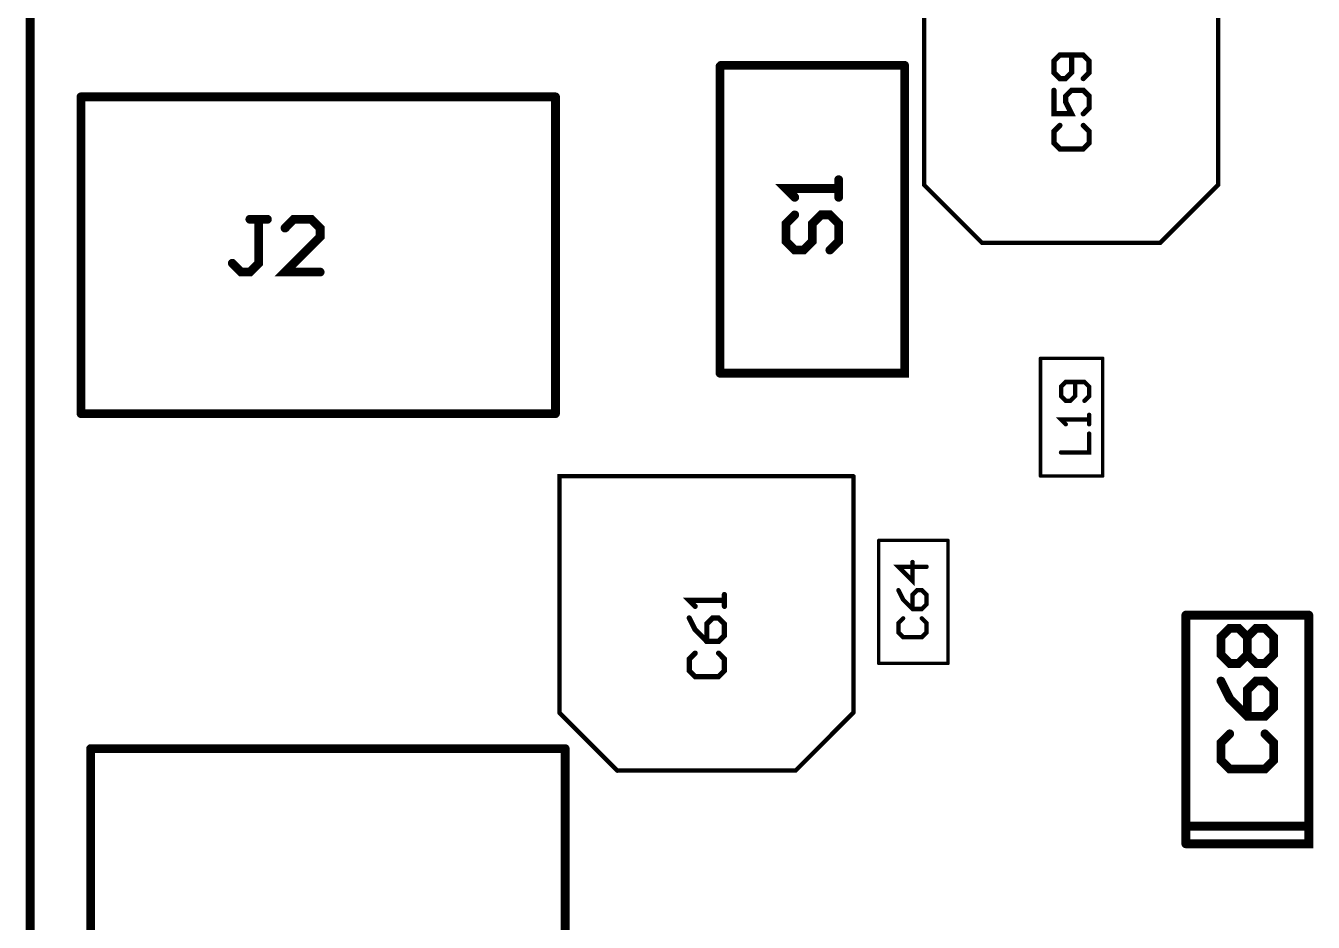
# Model space of a CAD drawing. Extents: x -4.2 to 14.8, y -3.5 to 8.8.
# Drawn here: x -0.24 to 1.225, y 1.361 to 2.38 of the extents above; entities that cross this region are included whole.
import ezdxf

# ---------------------------------------------------------------- set-up
doc = ezdxf.new("R2010")
doc.units = 0
doc.layers.add('2D_LINE_00', color=1, linetype='CONTINUOUS')

# ---------------------------------------------------------------- blocks, each defined once
blk = doc.blocks.new('SMOOTH_0$01')
at = {"const_width": 0.005}
blk.add_lwpolyline([(-0.0025, 0, 1), (0.0025, 0, 1)], format="xyb", close=True, dxfattribs=at)
blk = doc.blocks.new('DRAWING_2963')
at = {"layer": '2D_LINE_00', "const_width": 0.01}
blk.add_lwpolyline([(0, 0), (0.54, 0)], dxfattribs=at)
at = {"layer": '2D_LINE_00'}
for p in [(0, 0), (0.54, 0)]:
    blk.add_blockref('SMOOTH_0$01', p, dxfattribs=at)
blk = doc.blocks.new('DRAWING_2964')
at = {"layer": '2D_LINE_00', "const_width": 0.01}
blk.add_lwpolyline([(0, 0), (0, 0.64)], dxfattribs=at)
at = {"layer": '2D_LINE_00'}
for p in [(0, 0.64), (0, 0)]:
    blk.add_blockref('SMOOTH_0$01', p, dxfattribs=at)
blk = doc.blocks.new('DRAWING_2965')
at = {"layer": '2D_LINE_00', "const_width": 0.01}
blk.add_lwpolyline([(0, 0), (0.54, 0), (0.54, 0.64)], dxfattribs=at)
at = {"layer": '2D_LINE_00'}
for p in [(0.54, 0.64), (0, 0), (0.54, 0)]:
    blk.add_blockref('SMOOTH_0$01', p, dxfattribs=at)
blk = doc.blocks.new('DRAWING_2974')
at = {"layer": '2D_LINE_00', "const_width": 0.01}
blk.add_lwpolyline([(0, 0), (0.209, 0)], dxfattribs=at)
at = {"layer": '2D_LINE_00'}
for p in [(0, 0), (0.209, 0)]:
    blk.add_blockref('SMOOTH_0$01', p, dxfattribs=at)
blk = doc.blocks.new('DRAWING_2975')
at = {"layer": '2D_LINE_00', "const_width": 0.01}
blk.add_lwpolyline([(0, 0), (0.001, 0.001)], dxfattribs=at)
at = {"layer": '2D_LINE_00'}
for p in [(0, 0), (0.001, 0.001)]:
    blk.add_blockref('SMOOTH_0$01', p, dxfattribs=at)
blk = doc.blocks.new('DRAWING_2976')
at = {"layer": '2D_LINE_00', "const_width": 0.01}
blk.add_lwpolyline([(0, 0), (0, 0.349)], dxfattribs=at)
at = {"layer": '2D_LINE_00'}
for p in [(0, 0.349), (0, 0)]:
    blk.add_blockref('SMOOTH_0$01', p, dxfattribs=at)
blk = doc.blocks.new('DRAWING_2977')
at = {"layer": '2D_LINE_00', "const_width": 0.01}
blk.add_lwpolyline([(0, 0), (0.21, 0), (0.21, 0.35)], dxfattribs=at)
at = {"layer": '2D_LINE_00'}
for p in [(0.21, 0.35), (0, 0), (0.21, 0)]:
    blk.add_blockref('SMOOTH_0$01', p, dxfattribs=at)
blk = doc.blocks.new('DRAWING_3010')
at = {"layer": '2D_LINE_00', "const_width": 0.01}
blk.add_lwpolyline([(0, 0), (0.54, 0)], dxfattribs=at)
at = {"layer": '2D_LINE_00'}
for p in [(0, 0), (0.54, 0)]:
    blk.add_blockref('SMOOTH_0$01', p, dxfattribs=at)
blk = doc.blocks.new('DRAWING_3011')
at = {"layer": '2D_LINE_00', "const_width": 0.01}
blk.add_lwpolyline([(0, 0), (0, 0.36)], dxfattribs=at)
at = {"layer": '2D_LINE_00'}
for p in [(0, 0.36), (0, 0)]:
    blk.add_blockref('SMOOTH_0$01', p, dxfattribs=at)
blk = doc.blocks.new('DRAWING_3012')
at = {"layer": '2D_LINE_00', "const_width": 0.01}
blk.add_lwpolyline([(0, 0), (0.54, 0)], dxfattribs=at)
at = {"layer": '2D_LINE_00'}
for p in [(0, 0), (0.54, 0)]:
    blk.add_blockref('SMOOTH_0$01', p, dxfattribs=at)
blk = doc.blocks.new('DRAWING_3013')
at = {"layer": '2D_LINE_00', "const_width": 0.01}
blk.add_lwpolyline([(0, 0), (0, 0.36)], dxfattribs=at)
at = {"layer": '2D_LINE_00'}
for p in [(0, 0.36), (0, 0)]:
    blk.add_blockref('SMOOTH_0$01', p, dxfattribs=at)
blk = doc.blocks.new('DRAWING_3063')
at = {"layer": '2D_LINE_00', "const_width": 0.01}
blk.add_lwpolyline([(0, 0), (0, 0.26)], dxfattribs=at)
at = {"layer": '2D_LINE_00'}
for p in [(0, 0.26), (0, 0)]:
    blk.add_blockref('SMOOTH_0$01', p, dxfattribs=at)
blk = doc.blocks.new('DRAWING_3064')
at = {"layer": '2D_LINE_00', "const_width": 0.01}
blk.add_lwpolyline([(0, 0), (0.14, 0), (0.14, 0.26)], dxfattribs=at)
at = {"layer": '2D_LINE_00'}
for p in [(0.14, 0.26), (0, 0), (0.14, 0)]:
    blk.add_blockref('SMOOTH_0$01', p, dxfattribs=at)
blk = doc.blocks.new('DRAWING_3065')
at = {"layer": '2D_LINE_00', "const_width": 0.01}
blk.add_lwpolyline([(0, 0), (0.14, 0)], dxfattribs=at)
at = {"layer": '2D_LINE_00'}
for p in [(0, 0), (0.14, 0)]:
    blk.add_blockref('SMOOTH_0$01', p, dxfattribs=at)
blk = doc.blocks.new('DRAWING_3066')
at = {"layer": '2D_LINE_00', "const_width": 0.01}
blk.add_lwpolyline([(0, 0), (0.14, 0)], dxfattribs=at)
at = {"layer": '2D_LINE_00'}
for p in [(0, 0), (0.14, 0)]:
    blk.add_blockref('SMOOTH_0$01', p, dxfattribs=at)
blk = doc.blocks.new('DRAWING_3221')
at = {"layer": '2D_LINE_00', "const_width": 0.01}
blk.add_lwpolyline([(0, 0), (0, 7.4)], dxfattribs=at)
blk = doc.blocks.new('DRAWING_3247')
at = {"layer": '2D_LINE_00', "const_width": 0.01}
blk.add_lwpolyline([(0, 0), (-0.01, -0.01), (-0.01, -0.02999), (0, -0.03999), (0.00999, -0.03999), (0.01999, -0.02999), (0.01999, -0.01), (0.02999, 0), (0.03998, 0), (0.04998, -0.01), (0.04998, -0.02999), (0.03998, -0.03999)], dxfattribs=at)
at = {"layer": '2D_LINE_00'}
for p in [(0, 0), (0.02999, 0), (0.03998, 0), (-0.01, -0.01), (0.01999, -0.01), (0.04998, -0.01), (-0.01, -0.02999), (0.01999, -0.02999), (0.04998, -0.02999), (0, -0.03999), (0.00999, -0.03999), (0.03998, -0.03999)]:
    blk.add_blockref('SMOOTH_0$01', p, dxfattribs=at)
blk = doc.blocks.new('DRAWING_3248')
at = {"layer": '2D_LINE_00', "const_width": 0.01}
blk.add_lwpolyline([(0, 0), (0, 0.01999), (0, 0.01), (-0.05998, 0.01), (-0.04998, 0)], dxfattribs=at)
at = {"layer": '2D_LINE_00'}
for p in [(-0.05998, 0.01), (0, 0.01999), (0, 0.01), (-0.04998, 0), (0, 0)]:
    blk.add_blockref('SMOOTH_0$01', p, dxfattribs=at)
blk = doc.blocks.new('DRAWING_3282')
at = {"layer": '2D_LINE_00', "const_width": 0.01}
blk.add_lwpolyline([(0, 0), (-0.02, 0), (-0.01, 0), (-0.01, -0.04998), (-0.02, -0.05998), (-0.02999, -0.05998), (-0.03999, -0.04998)], dxfattribs=at)
at = {"layer": '2D_LINE_00'}
for p in [(-0.02, 0), (-0.01, 0), (0, 0), (-0.03999, -0.04998), (-0.02999, -0.05998), (-0.02, -0.05998), (-0.01, -0.04998)]:
    blk.add_blockref('SMOOTH_0$01', p, dxfattribs=at)
blk = doc.blocks.new('DRAWING_3283')
at = {"layer": '2D_LINE_00', "const_width": 0.01}
blk.add_lwpolyline([(0, 0), (-0.03999, 0), (0, 0.03999), (0, 0.04998), (-0.01, 0.05998), (-0.02999, 0.05998), (-0.03999, 0.04998)], dxfattribs=at)
at = {"layer": '2D_LINE_00'}
for p in [(-0.02999, 0.05998), (-0.01, 0.05998), (-0.03999, 0.04998), (0, 0.04998), (0, 0.03999), (-0.03999, 0), (0, 0)]:
    blk.add_blockref('SMOOTH_0$01', p, dxfattribs=at)
blk = doc.blocks.new('DRAWING_3328')
at = {"layer": '2D_LINE_00', "const_width": 0.01}
blk.add_lwpolyline([(0, 0), (-0.01, -0.01), (-0.01, -0.02999), (0, -0.03999), (0.03998, -0.03999), (0.04998, -0.02999), (0.04998, -0.01), (0.03998, 0)], dxfattribs=at)
at = {"layer": '2D_LINE_00'}
for p in [(0, 0), (0.03998, 0), (-0.01, -0.01), (0.04998, -0.01), (-0.01, -0.02999), (0.04998, -0.02999), (0, -0.03999), (0.03998, -0.03999)]:
    blk.add_blockref('SMOOTH_0$01', p, dxfattribs=at)
blk = doc.blocks.new('DRAWING_3329')
at = {"layer": '2D_LINE_00', "const_width": 0.01}
blk.add_lwpolyline([(0, 0), (0.01, -0.02), (0.02999, -0.03999), (0.04998, -0.03999), (0.05998, -0.02999), (0.05998, -0.01), (0.04998, 0), (0.03999, 0), (0.02999, -0.01), (0.02999, -0.03999)], dxfattribs=at)
at = {"layer": '2D_LINE_00'}
for p in [(0, 0), (0.03999, 0), (0.04998, 0), (0.02999, -0.01), (0.05998, -0.01), (0.01, -0.02), (0.05998, -0.02999), (0.02999, -0.03999), (0.02999, -0.03999), (0.04998, -0.03999)]:
    blk.add_blockref('SMOOTH_0$01', p, dxfattribs=at)
blk = doc.blocks.new('DRAWING_3330')
at = {"layer": '2D_LINE_00', "const_width": 0.01}
blk.add_lwpolyline([(0, 0), (-0.01, 0.01), (-0.01, 0.02999), (0, 0.03999), (0.00999, 0.03999), (0.01999, 0.02999), (0.02999, 0.03999), (0.03998, 0.03999), (0.04998, 0.02999), (0.04998, 0.01), (0.03998, 0), (0.02999, 0), (0.01999, 0.01), (0.00999, 0), (0, 0)], dxfattribs=at)
at = {"layer": '2D_LINE_00'}
for p in [(0, 0.03999), (0.00999, 0.03999), (0.02999, 0.03999), (0.03998, 0.03999), (-0.01, 0.02999), (0.01999, 0.02999), (0.04998, 0.02999), (-0.01, 0.01), (0.01999, 0.01), (0.04998, 0.01), (0, 0), (0, 0), (0.00999, 0), (0.02999, 0), (0.03998, 0)]:
    blk.add_blockref('SMOOTH_0$01', p, dxfattribs=at)
blk = doc.blocks.new('DRAWING_3331')
at = {"layer": '2D_LINE_00', "const_width": 0.01}
blk.add_lwpolyline([(0, 0), (0, 0.01999)], dxfattribs=at)
at = {"layer": '2D_LINE_00'}
for p in [(0, 0.01999), (0, 0)]:
    blk.add_blockref('SMOOTH_0$01', p, dxfattribs=at)
blk = doc.blocks.new('SMOOTH_0$00394')
at = {"const_width": 0.00197}
blk.add_lwpolyline([(-0.001, 0, 1), (0.001, 0, 1)], format="xyb", close=True, dxfattribs=at)
blk = doc.blocks.new('DRAWING_3705')
at = {"layer": '2D_LINE_00', "const_width": 0.00394}
blk.add_lwpolyline([(0, 0), (0.07086, 0)], dxfattribs=at)
at = {"layer": '2D_LINE_00'}
for p in [(0, 0), (0.07086, 0)]:
    blk.add_blockref('SMOOTH_0$00394', p, dxfattribs=at)
blk = doc.blocks.new('DRAWING_3706')
at = {"layer": '2D_LINE_00', "const_width": 0.00394}
blk.add_lwpolyline([(0, 0), (0.07086, 0)], dxfattribs=at)
at = {"layer": '2D_LINE_00'}
for p in [(0, 0), (0.07086, 0)]:
    blk.add_blockref('SMOOTH_0$00394', p, dxfattribs=at)
blk = doc.blocks.new('DRAWING_3707')
at = {"layer": '2D_LINE_00', "const_width": 0.00394}
blk.add_lwpolyline([(0, 0), (0, 0.13386)], dxfattribs=at)
at = {"layer": '2D_LINE_00'}
for p in [(0, 0.13386), (0, 0)]:
    blk.add_blockref('SMOOTH_0$00394', p, dxfattribs=at)
blk = doc.blocks.new('DRAWING_3708')
at = {"layer": '2D_LINE_00', "const_width": 0.00394}
blk.add_lwpolyline([(0, 0), (0, 0.13386)], dxfattribs=at)
at = {"layer": '2D_LINE_00'}
for p in [(0, 0.13386), (0, 0)]:
    blk.add_blockref('SMOOTH_0$00394', p, dxfattribs=at)
blk = doc.blocks.new('DRAWING_3784')
at = {"layer": '2D_LINE_00', "const_width": 0.00394}
blk.add_lwpolyline([(0, 0), (0.07874, 0)], dxfattribs=at)
at = {"layer": '2D_LINE_00'}
for p in [(0, 0), (0.07874, 0)]:
    blk.add_blockref('SMOOTH_0$00394', p, dxfattribs=at)
blk = doc.blocks.new('DRAWING_3785')
at = {"layer": '2D_LINE_00', "const_width": 0.00394}
blk.add_lwpolyline([(0, 0), (0, 0.13976)], dxfattribs=at)
at = {"layer": '2D_LINE_00'}
for p in [(0, 0.13976), (0, 0)]:
    blk.add_blockref('SMOOTH_0$00394', p, dxfattribs=at)
blk = doc.blocks.new('DRAWING_3786')
at = {"layer": '2D_LINE_00', "const_width": 0.00394}
blk.add_lwpolyline([(0, 0), (0, 0.13976)], dxfattribs=at)
at = {"layer": '2D_LINE_00'}
for p in [(0, 0.13976), (0, 0)]:
    blk.add_blockref('SMOOTH_0$00394', p, dxfattribs=at)
blk = doc.blocks.new('DRAWING_3787')
at = {"layer": '2D_LINE_00', "const_width": 0.00394}
blk.add_lwpolyline([(0, 0), (0.07874, 0)], dxfattribs=at)
at = {"layer": '2D_LINE_00'}
for p in [(0, 0), (0.07874, 0)]:
    blk.add_blockref('SMOOTH_0$00394', p, dxfattribs=at)
blk = doc.blocks.new('SMOOTH_0$006')
at = {"const_width": 0.003}
blk.add_lwpolyline([(-0.0015, 0, 1), (0.0015, 0, 1)], format="xyb", close=True, dxfattribs=at)
blk = doc.blocks.new('DRAWING_4286')
at = {"layer": '2D_LINE_00', "const_width": 0.006}
blk.add_lwpolyline([(0, 0), (-0.00667, -0.00667), (-0.00667, -0.02), (0, -0.02666), (0.02666, -0.02666), (0.03332, -0.02), (0.03332, -0.00667), (0.02666, 0)], dxfattribs=at)
at = {"layer": '2D_LINE_00'}
for p in [(0, 0), (0.02666, 0), (-0.00667, -0.00667), (0.03332, -0.00667), (-0.00667, -0.02), (0, -0.02666), (0.02666, -0.02666), (0.03332, -0.02)]:
    blk.add_blockref('SMOOTH_0$006', p, dxfattribs=at)
blk = doc.blocks.new('DRAWING_4287')
at = {"layer": '2D_LINE_00', "const_width": 0.006}
blk.add_lwpolyline([(0, 0), (0, -0.02665), (0.02, -0.02665), (0.01333, -0.01332), (0.01333, -0.00666), (0.02, 0), (0.03333, 0), (0.03999, -0.00666), (0.03999, -0.01999), (0.03333, -0.02665)], dxfattribs=at)
at = {"layer": '2D_LINE_00'}
for p in [(0, 0), (0.02, 0), (0.03333, 0), (0.01333, -0.00666), (0.01333, -0.01332), (0.03999, -0.00666), (0, -0.02665), (0.02, -0.02665), (0.03333, -0.02665), (0.03999, -0.01999)]:
    blk.add_blockref('SMOOTH_0$006', p, dxfattribs=at)
blk = doc.blocks.new('DRAWING_4288')
at = {"layer": '2D_LINE_00', "const_width": 0.006}
blk.add_lwpolyline([(0, 0), (0.00666, 0.00667), (0.00666, 0.02), (0, 0.02666), (-0.02666, 0.02666), (-0.03333, 0.02), (-0.03333, 0.00667), (-0.02666, 0), (-0.02, 0), (-0.01333, 0.00667), (-0.01333, 0.02666)], dxfattribs=at)
at = {"layer": '2D_LINE_00'}
for p in [(-0.02666, 0.02666), (-0.01333, 0.02666), (0, 0.02666), (-0.03333, 0.02), (0.00666, 0.02), (-0.03333, 0.00667), (-0.02666, 0), (-0.02, 0), (-0.01333, 0.00667), (0, 0), (0.00666, 0.00667)]:
    blk.add_blockref('SMOOTH_0$006', p, dxfattribs=at)
blk = doc.blocks.new('DRAWING_4322')
at = {"layer": '2D_LINE_00', "const_width": 0.006}
blk.add_lwpolyline([(0, 0), (-0.00667, -0.00667), (-0.00667, -0.02), (0, -0.02666), (0.02666, -0.02666), (0.03332, -0.02), (0.03332, -0.00667), (0.02666, 0)], dxfattribs=at)
at = {"layer": '2D_LINE_00'}
for p in [(0, 0), (0.02666, 0), (-0.00667, -0.00667), (0.03332, -0.00667), (-0.00667, -0.02), (0, -0.02666), (0.02666, -0.02666), (0.03332, -0.02)]:
    blk.add_blockref('SMOOTH_0$006', p, dxfattribs=at)
blk = doc.blocks.new('DRAWING_4323')
at = {"layer": '2D_LINE_00', "const_width": 0.006}
blk.add_lwpolyline([(0, 0), (0.00667, -0.01333), (0.02, -0.02666), (0.03333, -0.02666), (0.03999, -0.02), (0.03999, -0.00667), (0.03333, 0), (0.02666, 0), (0.02, -0.00667), (0.02, -0.02666)], dxfattribs=at)
at = {"layer": '2D_LINE_00'}
for p in [(0, 0), (0.02666, 0), (0.03333, 0), (0.00667, -0.01333), (0.02, -0.00667), (0.03999, -0.00667), (0.02, -0.02666), (0.02, -0.02666), (0.03333, -0.02666), (0.03999, -0.02)]:
    blk.add_blockref('SMOOTH_0$006', p, dxfattribs=at)
blk = doc.blocks.new('DRAWING_4324')
at = {"layer": '2D_LINE_00', "const_width": 0.006}
blk.add_lwpolyline([(0, 0), (0, 0.01333), (0, 0.00667), (-0.03999, 0.00667), (-0.03332, 0)], dxfattribs=at)
at = {"layer": '2D_LINE_00'}
for p in [(0, 0.01333), (-0.03999, 0.00667), (-0.03332, 0), (0, 0.00667), (0, 0)]:
    blk.add_blockref('SMOOTH_0$006', p, dxfattribs=at)
blk = doc.blocks.new('SMOOTH_0$005')
at = {"const_width": 0.0025}
blk.add_lwpolyline([(-0.00125, 0, 1), (0.00125, 0, 1)], format="xyb", close=True, dxfattribs=at)
blk = doc.blocks.new('DRAWING_4797')
at = {"layer": '2D_LINE_00', "const_width": 0.005}
blk.add_lwpolyline([(0, 0), (0, 0.16733), (0.33465, 0.16733)], dxfattribs=at)
at = {"layer": '2D_LINE_00'}
for p in [(0, 0.16733), (0.33465, 0.16733), (0, 0)]:
    blk.add_blockref('SMOOTH_0$005', p, dxfattribs=at)
blk = doc.blocks.new('DRAWING_4798')
at = {"layer": '2D_LINE_00', "const_width": 0.005}
blk.add_lwpolyline([(0, 0), (0.20275, 0)], dxfattribs=at)
at = {"layer": '2D_LINE_00'}
for p in [(0, 0), (0.20275, 0)]:
    blk.add_blockref('SMOOTH_0$005', p, dxfattribs=at)
blk = doc.blocks.new('DRAWING_4799')
at = {"layer": '2D_LINE_00', "const_width": 0.005}
blk.add_lwpolyline([(0, 0), (0.06595, -0.06595)], dxfattribs=at)
at = {"layer": '2D_LINE_00'}
for p in [(0, 0), (0.06595, -0.06595)]:
    blk.add_blockref('SMOOTH_0$005', p, dxfattribs=at)
blk = doc.blocks.new('DRAWING_4800')
at = {"layer": '2D_LINE_00', "const_width": 0.005}
blk.add_lwpolyline([(0, 0), (0, 0.10137)], dxfattribs=at)
at = {"layer": '2D_LINE_00'}
for p in [(0, 0.10137), (0, 0)]:
    blk.add_blockref('SMOOTH_0$005', p, dxfattribs=at)
blk = doc.blocks.new('DRAWING_4801')
at = {"layer": '2D_LINE_00', "const_width": 0.005}
blk.add_lwpolyline([(0, 0), (0, 0.10137)], dxfattribs=at)
at = {"layer": '2D_LINE_00'}
for p in [(0, 0.10137), (0, 0)]:
    blk.add_blockref('SMOOTH_0$005', p, dxfattribs=at)
blk = doc.blocks.new('DRAWING_4802')
at = {"layer": '2D_LINE_00', "const_width": 0.005}
blk.add_lwpolyline([(0, 0), (0.06595, 0.06595)], dxfattribs=at)
at = {"layer": '2D_LINE_00'}
for p in [(0.06595, 0.06595), (0, 0)]:
    blk.add_blockref('SMOOTH_0$005', p, dxfattribs=at)
blk = doc.blocks.new('DRAWING_4803')
at = {"layer": '2D_LINE_00', "const_width": 0.005}
blk.add_lwpolyline([(0, 0), (0, 0.16733)], dxfattribs=at)
at = {"layer": '2D_LINE_00'}
for p in [(0, 0.16733), (0, 0)]:
    blk.add_blockref('SMOOTH_0$005', p, dxfattribs=at)
blk = doc.blocks.new('DRAWING_5496')
at = {"layer": '2D_LINE_00', "const_width": 0.005}
blk.add_lwpolyline([(0, 0), (0, 0.16733), (0.33465, 0.16733)], dxfattribs=at)
at = {"layer": '2D_LINE_00'}
for p in [(0, 0.16733), (0.33465, 0.16733), (0, 0)]:
    blk.add_blockref('SMOOTH_0$005', p, dxfattribs=at)
blk = doc.blocks.new('DRAWING_5497')
at = {"layer": '2D_LINE_00', "const_width": 0.005}
blk.add_lwpolyline([(0, 0), (0.20275, 0)], dxfattribs=at)
at = {"layer": '2D_LINE_00'}
for p in [(0, 0), (0.20275, 0)]:
    blk.add_blockref('SMOOTH_0$005', p, dxfattribs=at)
blk = doc.blocks.new('DRAWING_5498')
at = {"layer": '2D_LINE_00', "const_width": 0.005}
blk.add_lwpolyline([(0, 0), (0.06595, -0.06595)], dxfattribs=at)
at = {"layer": '2D_LINE_00'}
for p in [(0, 0), (0.06595, -0.06595)]:
    blk.add_blockref('SMOOTH_0$005', p, dxfattribs=at)
blk = doc.blocks.new('DRAWING_5499')
at = {"layer": '2D_LINE_00', "const_width": 0.005}
blk.add_lwpolyline([(0, 0), (0, 0.10137)], dxfattribs=at)
at = {"layer": '2D_LINE_00'}
for p in [(0, 0.10137), (0, 0)]:
    blk.add_blockref('SMOOTH_0$005', p, dxfattribs=at)
blk = doc.blocks.new('DRAWING_5500')
at = {"layer": '2D_LINE_00', "const_width": 0.005}
blk.add_lwpolyline([(0, 0), (0, 0.10137)], dxfattribs=at)
at = {"layer": '2D_LINE_00'}
for p in [(0, 0.10137), (0, 0)]:
    blk.add_blockref('SMOOTH_0$005', p, dxfattribs=at)
blk = doc.blocks.new('DRAWING_5501')
at = {"layer": '2D_LINE_00', "const_width": 0.005}
blk.add_lwpolyline([(0, 0), (0.06595, 0.06595)], dxfattribs=at)
at = {"layer": '2D_LINE_00'}
for p in [(0.06595, 0.06595), (0, 0)]:
    blk.add_blockref('SMOOTH_0$005', p, dxfattribs=at)
blk = doc.blocks.new('DRAWING_5502')
at = {"layer": '2D_LINE_00', "const_width": 0.005}
blk.add_lwpolyline([(0, 0), (0, 0.16733)], dxfattribs=at)
at = {"layer": '2D_LINE_00'}
for p in [(0, 0.16733), (0, 0)]:
    blk.add_blockref('SMOOTH_0$005', p, dxfattribs=at)
blk = doc.blocks.new('DRAWING_5510')
at = {"layer": '2D_LINE_00', "const_width": 0.005}
blk.add_lwpolyline([(0, 0), (0.03199, 0), (0.03199, 0.02133)], dxfattribs=at)
at = {"layer": '2D_LINE_00'}
for p in [(0.03199, 0.02133), (0, 0), (0.03199, 0)]:
    blk.add_blockref('SMOOTH_0$005', p, dxfattribs=at)
blk = doc.blocks.new('DRAWING_5511')
at = {"layer": '2D_LINE_00', "const_width": 0.005}
blk.add_lwpolyline([(0, 0), (0, 0.01066), (0, 0.00533), (-0.03199, 0.00533), (-0.02666, 0)], dxfattribs=at)
at = {"layer": '2D_LINE_00'}
for p in [(-0.03199, 0.00533), (-0.02666, 0), (0, 0.01066), (0, 0.00533), (0, 0)]:
    blk.add_blockref('SMOOTH_0$005', p, dxfattribs=at)
blk = doc.blocks.new('DRAWING_5512')
at = {"layer": '2D_LINE_00', "const_width": 0.005}
blk.add_lwpolyline([(0, 0), (0.00533, 0.00533), (0.00533, 0.01599), (0, 0.02132), (-0.02133, 0.02132), (-0.02666, 0.01599), (-0.02666, 0.00533), (-0.02133, 0), (-0.016, 0), (-0.01066, 0.00533), (-0.01066, 0.02132)], dxfattribs=at)
at = {"layer": '2D_LINE_00'}
for p in [(-0.02666, 0.01599), (-0.02133, 0.02132), (-0.01066, 0.02132), (0, 0.02132), (0.00533, 0.01599), (-0.02666, 0.00533), (-0.02133, 0), (-0.016, 0), (-0.01066, 0.00533), (0, 0), (0.00533, 0.00533)]:
    blk.add_blockref('SMOOTH_0$005', p, dxfattribs=at)
blk = doc.blocks.new('DRAWING_5574')
at = {"layer": '2D_LINE_00', "const_width": 0.005}
blk.add_lwpolyline([(0, 0), (-0.00533, -0.00534), (-0.00533, -0.016), (0, -0.02133), (0.02133, -0.02133), (0.02666, -0.016), (0.02666, -0.00534), (0.02133, 0)], dxfattribs=at)
at = {"layer": '2D_LINE_00'}
for p in [(0, 0), (0.02133, 0), (-0.00533, -0.00534), (-0.00533, -0.016), (0.02666, -0.00534), (0.02666, -0.016), (0, -0.02133), (0.02133, -0.02133)]:
    blk.add_blockref('SMOOTH_0$005', p, dxfattribs=at)
blk = doc.blocks.new('DRAWING_5575')
at = {"layer": '2D_LINE_00', "const_width": 0.005}
blk.add_lwpolyline([(0, 0), (0.00533, -0.01067), (0.016, -0.02133), (0.02666, -0.02133), (0.03199, -0.016), (0.03199, -0.00533), (0.02666, 0), (0.02133, 0), (0.016, -0.00533), (0.016, -0.02133)], dxfattribs=at)
at = {"layer": '2D_LINE_00'}
for p in [(0, 0), (0.02133, 0), (0.02666, 0), (0.00533, -0.01067), (0.016, -0.00533), (0.03199, -0.00533), (0.03199, -0.016), (0.016, -0.02133), (0.016, -0.02133), (0.02666, -0.02133)]:
    blk.add_blockref('SMOOTH_0$005', p, dxfattribs=at)
blk = doc.blocks.new('DRAWING_5576')
at = {"layer": '2D_LINE_00', "const_width": 0.005}
blk.add_lwpolyline([(0, 0), (-0.03199, 0), (-0.01599, -0.01599), (-0.01599, 0.00534)], dxfattribs=at)
at = {"layer": '2D_LINE_00'}
for p in [(-0.03199, 0), (-0.01599, 0.00534), (0, 0), (-0.01599, -0.01599)]:
    blk.add_blockref('SMOOTH_0$005', p, dxfattribs=at)

msp = doc.modelspace()

# ---------------------------------------------------------------- block references
for name, p in [('DRAWING_3221', (-0.235, -0.2)), ('DRAWING_4797', (0.7822, 2.3005)), ('DRAWING_4803', (1.1168, 2.3005)), ('DRAWING_4288', (0.9633, 2.32)), ('DRAWING_2975', (0.55, 2.334)), ('DRAWING_2977', (0.55, 1.985)), ('DRAWING_2976', (0.55, 1.985)), ('DRAWING_2974', (0.551, 2.335)), ('DRAWING_3010', (-0.1772, 2.2992)), ('DRAWING_3013', (-0.1772, 1.9391)), ('DRAWING_3011', (0.3628, 1.9391)), ('DRAWING_4800', (0.7822, 2.1991)), ('DRAWING_4287', (0.93, 2.3066)), ('DRAWING_4801', (1.1168, 2.1991)), ('DRAWING_4286', (0.9367, 2.2667)), ('DRAWING_3248', (0.685, 2.185)), ('DRAWING_4799', (0.7822, 2.1991)), ('DRAWING_4802', (1.0509, 2.1332)), ('DRAWING_3247', (0.635, 2.165)), ('DRAWING_3282', (0.035, 2.16)), ('DRAWING_3283', (0.095, 2.1)), ('DRAWING_4798', (0.8481, 2.1332)), ('DRAWING_3706', (0.9146, 2.0019)), ('DRAWING_3708', (0.9146, 1.8681)), ('DRAWING_3707', (0.9854, 1.8681)), ('DRAWING_5512', (0.9647, 1.9537)), ('DRAWING_3012', (-0.1772, 1.9391)), ('DRAWING_5511', (0.97, 1.927)), ('DRAWING_5510', (0.938, 1.895)), ('DRAWING_5496', (0.3672, 1.7005)), ('DRAWING_5502', (0.7018, 1.7005)), ('DRAWING_3705', (0.9146, 1.8681)), ('DRAWING_3784', (0.7306, 1.7949)), ('DRAWING_3785', (0.7306, 1.6551)), ('DRAWING_3786', (0.8094, 1.6551)), ('DRAWING_5576', (0.785, 1.765)), ('DRAWING_4324', (0.555, 1.72)), ('DRAWING_5575', (0.753, 1.7383)), ('DRAWING_3063', (1.08, 1.45)), ('DRAWING_3064', (1.08, 1.45)), ('DRAWING_3065', (1.08, 1.71)), ('DRAWING_5499', (0.3672, 1.5991)), ('DRAWING_4323', (0.515, 1.7067)), ('DRAWING_5500', (0.7018, 1.5991)), ('DRAWING_5574', (0.7583, 1.7063)), ('DRAWING_3330', (1.13, 1.655)), ('DRAWING_3331', (1.15, 1.665)), ('DRAWING_4322', (0.5217, 1.6667)), ('DRAWING_3787', (0.7306, 1.6551)), ('DRAWING_3329', (1.12, 1.635)), ('DRAWING_5498', (0.3672, 1.5991)), ('DRAWING_5501', (0.6359, 1.5332)), ('DRAWING_3328', (1.13, 1.575)), ('DRAWING_2964', (-0.1662, 0.9182)), ('DRAWING_2965', (-0.1662, 0.9182)), ('DRAWING_2963', (-0.1662, 1.5581)), ('DRAWING_5497', (0.4331, 1.5332)), ('DRAWING_3066', (1.08, 1.47))]:
    msp.add_blockref(name, p)

doc.saveas('drawing.dxf')
